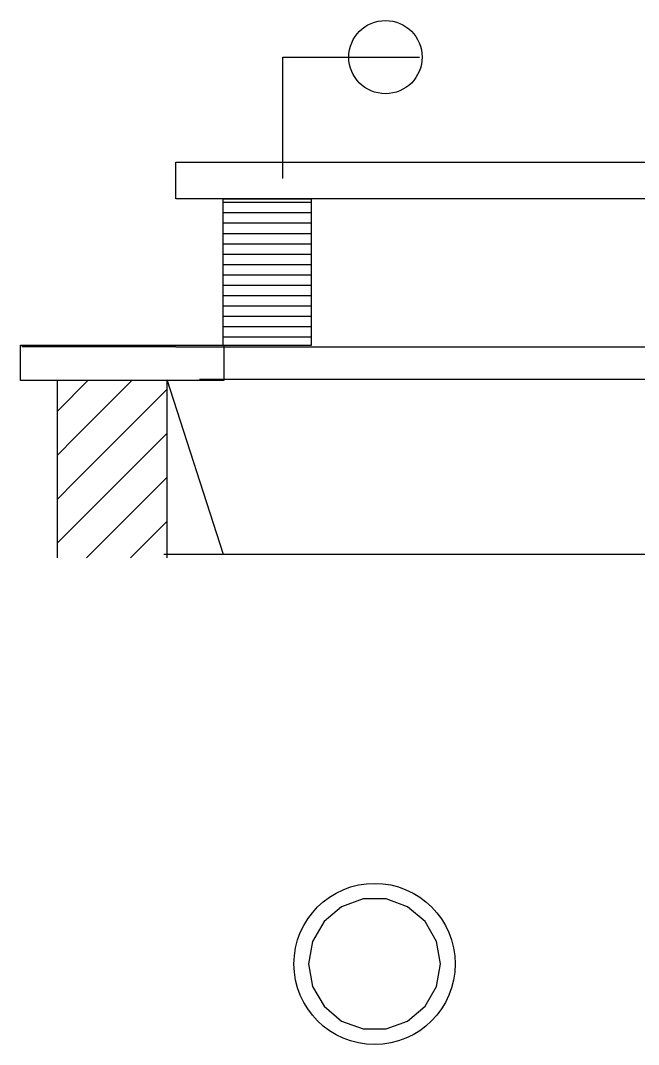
# Model space of a CAD drawing. Header units: metres. Extents: x 12344 to 15640, y 19388 to 21151.
# Drawn here: x 13954 to 14797, y 19388 to 20786 of the extents above; entities that cross this region are included whole.
import ezdxf

# ---------------------------------------------------------------- set-up
doc = ezdxf.new("R2010")
doc.units = ezdxf.units.M
doc.layers.add('PUB_DIM', color=3, linetype='Continuous')

msp = doc.modelspace()

# ---------------------------------------------------------------- linework, layer by layer
for p, q in [((14230.09, 20537.9), (14261.82, 20537.9)), ((14261.82, 20537.9), (14318.39, 20537.9)), ((14261.82, 20537.9), (14261.82, 20537.9)), ((14318.39, 20537.9), (14350.09, 20537.9)), ((14318.39, 20537.9), (14318.39, 20537.9)), ((14230.09, 20523.75), (14275.96, 20523.75)), ((14275.96, 20523.75), (14332.53, 20523.75)), ((14275.96, 20523.75), (14275.96, 20523.75)), ((14332.53, 20523.75), (14350.09, 20523.75)), ((14332.53, 20523.75), (14332.53, 20523.75)), ((14230.09, 20509.61), (14233.54, 20509.61)), ((14233.54, 20509.61), (14290.11, 20509.61)), ((14233.54, 20509.61), (14233.54, 20509.61)), ((14290.11, 20509.61), (14346.67, 20509.61)), ((14290.11, 20509.61), (14290.11, 20509.61)), ((14346.67, 20509.61), (14350.09, 20509.61)), ((14346.67, 20509.61), (14346.67, 20509.61)), ((14230.09, 20495.47), (14275.96, 20495.47)), ((14275.96, 20495.47), (14332.53, 20495.47)), ((14275.96, 20495.47), (14275.96, 20495.47)), ((14332.53, 20495.47), (14350.09, 20495.47)), ((14332.53, 20495.47), (14332.53, 20495.47)), ((14230.09, 20481.33), (14261.82, 20481.33)), ((14261.82, 20481.33), (14318.39, 20481.33)), ((14261.82, 20481.33), (14261.82, 20481.33)), ((14318.39, 20481.33), (14350.09, 20481.33)), ((14318.39, 20481.33), (14318.39, 20481.33)), ((14230.09, 20467.19), (14275.96, 20467.19)), ((14275.96, 20467.19), (14332.53, 20467.19)), ((14275.96, 20467.19), (14275.96, 20467.19)), ((14332.53, 20467.19), (14350.09, 20467.19)), ((14332.53, 20467.19), (14332.53, 20467.19)), ((14230.09, 20453.04), (14233.54, 20453.04)), ((14233.54, 20453.04), (14290.11, 20453.04)), ((14233.54, 20453.04), (14233.54, 20453.04)), ((14290.11, 20453.04), (14346.67, 20453.04)), ((14290.11, 20453.04), (14290.11, 20453.04)), ((14346.67, 20453.04), (14350.09, 20453.04)), ((14346.67, 20453.04), (14346.67, 20453.04)), ((14230.09, 20438.9), (14275.96, 20438.9)), ((14275.96, 20438.9), (14332.53, 20438.9)), ((14275.96, 20438.9), (14275.96, 20438.9)), ((14332.53, 20438.9), (14350.09, 20438.9)), ((14332.53, 20438.9), (14332.53, 20438.9)), ((14230.09, 20424.76), (14261.82, 20424.76)), ((14261.82, 20424.76), (14318.39, 20424.76)), ((14261.82, 20424.76), (14261.82, 20424.76)), ((14318.39, 20424.76), (14350.09, 20424.76)), ((14318.39, 20424.76), (14318.39, 20424.76)), ((14230.09, 20410.62), (14275.96, 20410.62)), ((14275.96, 20410.62), (14332.53, 20410.62)), ((14275.96, 20410.62), (14275.96, 20410.62)), ((14332.53, 20410.62), (14350.09, 20410.62)), ((14332.53, 20410.62), (14332.53, 20410.62)), ((14230.09, 20396.48), (14233.54, 20396.48)), ((14233.54, 20396.48), (14290.11, 20396.48)), ((14233.54, 20396.48), (14233.54, 20396.48)), ((14290.11, 20396.48), (14346.67, 20396.48)), ((14290.11, 20396.48), (14290.11, 20396.48)), ((14346.67, 20396.48), (14350.09, 20396.48)), ((14346.67, 20396.48), (14346.67, 20396.48)), ((14230.09, 20382.33), (14275.96, 20382.33)), ((14275.96, 20382.33), (14332.53, 20382.33)), ((14275.96, 20382.33), (14275.96, 20382.33)), ((14332.53, 20382.33), (14350.09, 20382.33)), ((14332.53, 20382.33), (14332.53, 20382.33)), ((14230.09, 20368.19), (14261.82, 20368.19)), ((14261.82, 20368.19), (14318.39, 20368.19)), ((14261.82, 20368.19), (14261.82, 20368.19)), ((14318.39, 20368.19), (14350.09, 20368.19)), ((14318.39, 20368.19), (14318.39, 20368.19)), ((14230.09, 20354.05), (14275.96, 20354.05)), ((14275.96, 20354.05), (14332.53, 20354.05)), ((14275.96, 20354.05), (14275.96, 20354.05)), ((14332.53, 20354.05), (14350.09, 20354.05)), ((14332.53, 20354.05), (14332.53, 20354.05)), ((14165.45, 20340.37), (13955.36, 20340.37)), ((14165.45, 20340.37), (15296.65, 20340.37)), ((15296.65, 20295.93), (14197.77, 20295.93)), ((14003.84, 20252.83), (14046.03, 20295.02)), ((14028.24, 20217.23), (14106.03, 20295.02)), ((14148.24, 20277.23), (14153.33, 20282.31)), ((14028.24, 20157.23), (14148.24, 20277.23)), ((14148.24, 20277.23), (14148.24, 20277.23)), ((14003.84, 20192.83), (14028.24, 20217.23)), ((14028.24, 20097.23), (14148.24, 20217.23)), ((14028.24, 20217.23), (14028.24, 20217.23)), ((14148.24, 20217.23), (14153.33, 20222.31)), ((14148.24, 20217.23), (14148.24, 20217.23)), ((14003.84, 20132.83), (14028.24, 20157.23)), ((14028.24, 20157.23), (14028.24, 20157.23)), ((14088.24, 20097.23), (14153.33, 20162.31)), ((14148.24, 20097.23), (14153.33, 20102.31)), ((14003.84, 20072.83), (14028.24, 20097.23)), ((14028.24, 20097.23), (14028.24, 20097.23)), ((14043.6, 20052.58), (14088.24, 20097.23)), ((14088.24, 20097.23), (14088.24, 20097.23)), ((14103.6, 20052.58), (14148.24, 20097.23)), ((14148.24, 20097.23), (14148.24, 20097.23))]:
    msp.add_line(p, q)
for points in [[(14165.45, 20542.4), (14165.45, 20592.4), (15085.45, 20592.4), (15085.45, 20542.4)], [(14230.09, 20342.4), (14230.09, 20542.4), (14350.09, 20542.4), (14350.09, 20342.4)], [(13953.53, 20294.7), (13953.53, 20342.91), (14231.02, 20342.91), (14231.02, 20294.7)]]:
    msp.add_lwpolyline(points, close=True)
for points in [[(14153.33, 20295.93), (14230.09, 20057.53)], [(14003.84, 20052.58), (14003.84, 20295.02), (14153.33, 20295.02), (14153.33, 20052.58)], [(14149.29, 20057.53), (15296.65, 20057.53)]]:
    msp.add_lwpolyline(points)
at = {"layer": 'PUB_DIM'}
for points in [[(14311.51, 20570.54), (14311.51, 20736.01), (14498.15, 20736.01)], [(14526.69, 19498.25), (14521.26, 19529.03), (14505.63, 19556.1), (14481.69, 19576.19), (14452.32, 19586.88), (14421.06, 19586.88), (14391.69, 19576.19), (14367.74, 19556.1), (14352.12, 19529.03), (14346.69, 19498.25), (14352.12, 19467.47), (14367.74, 19440.4), (14391.69, 19420.31), (14421.06, 19409.62), (14452.32, 19409.62), (14481.69, 19420.31), (14505.63, 19440.4), (14521.26, 19467.47), (14526.69, 19498.25)]]:
    msp.add_lwpolyline(points, dxfattribs=at)
for centre, radius in [((14451.49, 20736.01), 50), ((14436.69, 19498.25), 110)]:
    msp.add_circle(centre, radius, dxfattribs=at)

doc.saveas('drawing.dxf')
